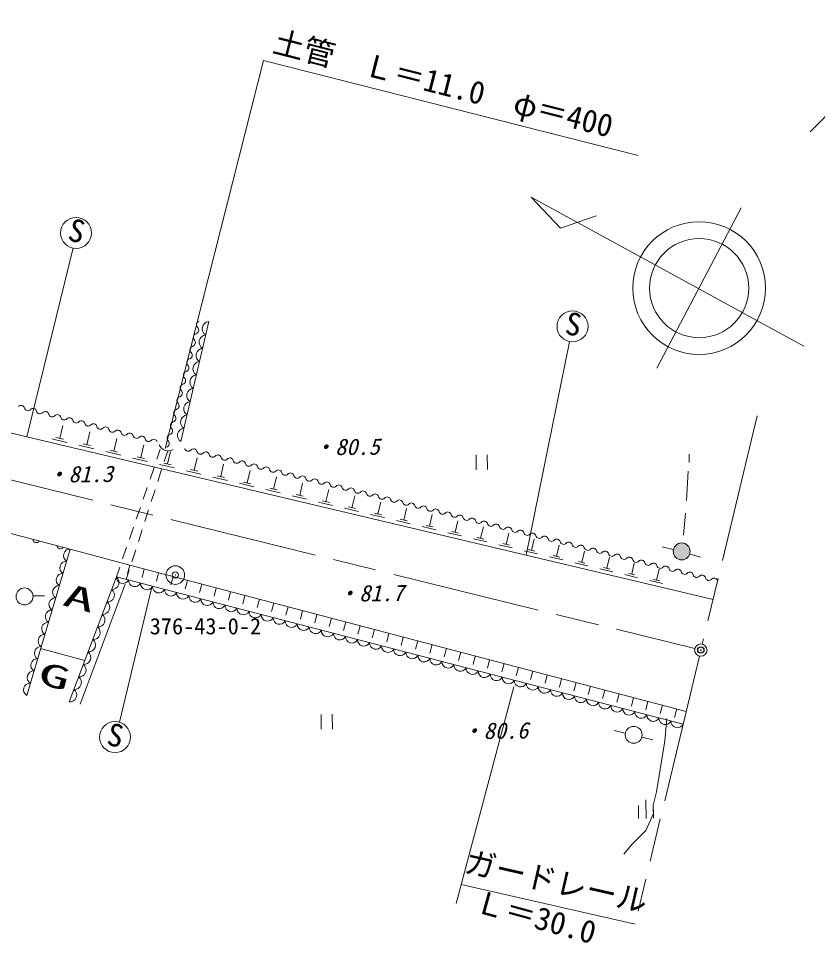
# Model space of a CAD drawing. Units: millimetres, scale not verified. Extents: x 40000 to 680000, y 20000 to 380000.
# Drawn here: x 206940 to 271373, y 245779 to 320395 of the extents above; entities that cross this region are included whole.
import ezdxf
from ezdxf.enums import TextEntityAlignment as Align

# ---------------------------------------------------------------- set-up
doc = ezdxf.new("R2010")
doc.units = ezdxf.units.MM
doc.header["$LTSCALE"] = 1000
doc.header["$PDMODE"] = 32
doc.header["$PDSIZE"] = 500
doc.linetypes.add('CHAIN', pattern=[18.5, 12, -1.5, 3.5, -1.5])
for name, color, linetype, lineweight in [('M-BGD', 7, 'Continuous', 13), ('M-BGD-EXST', 7, 'Continuous', 13), ('M-BMK', 2, 'CHAIN', 13), ('M-BMK-SRVR', 3, 'Continuous', 13), ('M-STR-HTXT', 7, 'Continuous', 13)]:
    doc.layers.add(name, color=color, linetype=linetype, lineweight=lineweight)
doc.layers.add('M-OTRS', color=6, linetype='Continuous')
doc.styles.add('ＭＳ ゴシック', font='')
doc.styles.get('ＭＳ ゴシック').set_extended_font_data('MS Gothic')

msp = doc.modelspace()

# ---------------------------------------------------------------- hatches: boundary and pattern name
at = {"layer": 'M-BGD-EXST'}
msp.add_hatch(color=256, dxfattribs=at).paths.add_polyline_path([(259759, 277582, -1), (261078, 277226, -1)])

# ---------------------------------------------------------------- linework, layer by layer
at = {"layer": 'M-BGD'}
for p, q in [((211337, 301883), (207599, 286660)), ((222285, 295946), (220038, 286263)), ((251373, 294300), (247872, 277114)), ((207599, 286660), (187625, 291497)), ((210268, 286529), (210514, 287567)), ((262948, 273540), (207599, 286660)), ((210574, 286457), (209963, 286601)), ((212453, 286010), (212697, 287040)), ((210835, 286201), (209615, 286490)), ((213016, 285684), (211804, 285972)), ((212756, 285938), (212150, 286081)), ((214629, 285492), (214872, 286515)), ((216797, 284977), (217038, 285993)), ((215188, 285169), (213985, 285455)), ((214930, 285421), (214329, 285564)), ((217096, 284907), (216498, 285048)), ((218100, 284836), (218371, 285624)), ((218694, 284669), (218942, 285439)), ((218956, 284464), (219195, 285473)), ((217352, 284656), (216157, 284940)), ((219507, 284146), (218321, 284427)), ((219252, 284394), (218659, 284534)), ((221106, 283953), (221344, 284954)), ((223248, 283444), (223484, 284438)), ((217546, 283229), (217872, 284174)), ((218172, 283051), (218479, 284003)), ((221653, 283637), (220476, 283916)), ((221401, 283883), (220812, 284023)), ((225382, 282937), (225616, 283924)), ((223791, 283130), (222622, 283407)), ((223541, 283375), (222956, 283513)), ((225921, 282625), (224760, 282900)), ((225672, 282868), (225092, 283006)), ((227507, 282432), (227739, 283411)), ((229623, 281929), (229854, 282901)), ((192865, 282335), (211119, 277597)), ((216993, 281621), (217318, 282567)), ((217650, 281434), (217957, 282385)), ((228042, 282123), (226890, 282396)), ((227795, 282364), (227219, 282500)), ((231731, 281428), (231960, 282393)), ((230155, 281622), (229011, 281893)), ((229909, 281861), (229337, 281997)), ((232259, 281123), (231123, 281392)), ((232015, 281361), (231448, 281495)), ((233831, 280929), (234058, 281887)), ((235923, 280432), (236148, 281383)), ((216439, 280014), (216765, 280959)), ((217128, 279816), (217435, 280767)), ((234355, 280626), (233228, 280893)), ((234113, 280862), (233550, 280996)), ((238006, 279937), (238230, 280881)), ((236443, 280131), (235324, 280397)), ((236203, 280365), (235643, 280498)), ((238522, 279638), (237411, 279902)), ((238284, 279871), (237729, 280002)), ((240081, 279443), (240303, 280380)), ((242148, 278952), (242368, 279882)), ((215886, 278407), (216211, 279352)), ((216606, 278198), (216913, 279149)), ((240593, 279148), (239491, 279409)), ((240357, 279378), (239806, 279509)), ((244207, 278463), (244425, 279386)), ((242656, 278659), (241562, 278918)), ((242422, 278887), (241874, 279017)), ((244711, 278171), (243625, 278429)), ((244478, 278399), (243935, 278527)), ((246257, 277976), (246474, 278892)), ((248299, 277490), (248515, 278399)), ((211119, 277597), (207604, 265797)), ((215921, 276294), (211119, 277597)), ((215332, 276799), (215658, 277745)), ((246758, 277686), (245680, 277942)), ((246527, 277912), (245988, 278040)), ((250334, 277007), (250548, 277909)), ((216084, 276580), (216391, 277532)), ((248796, 277203), (247727, 277457)), ((248567, 277427), (248032, 277554)), ((250827, 276722), (249765, 276973)), ((250599, 276944), (250068, 277070)), ((252360, 276525), (252572, 277421)), ((254378, 276046), (254589, 276934)), ((214833, 275349), (215104, 276137)), ((215921, 276294), (215743, 275617)), ((215921, 276294), (260778, 264499)), ((252849, 276242), (251796, 276492)), ((252623, 276463), (252097, 276588)), ((254640, 275984), (254117, 276108)), ((256388, 275568), (256597, 276450)), ((215621, 275144), (215869, 275914)), ((217081, 275989), (216903, 275312)), ((218242, 275684), (218064, 275007)), ((219402, 275379), (219224, 274702)), ((254864, 275765), (253818, 276013)), ((256870, 275289), (255833, 275535)), ((256648, 275506), (256129, 275629)), ((258391, 275092), (258598, 275967)), ((211915, 265097), (215551, 274775)), ((220563, 275074), (220385, 274397)), ((221723, 274768), (221545, 274091)), ((258869, 274816), (257839, 275060)), ((258648, 275031), (258133, 275153)), ((217691, 274510), (215091, 263624)), ((222884, 274463), (222706, 273786)), ((224044, 274158), (223866, 273481)), ((225205, 273853), (225027, 273176)), ((226366, 273548), (226188, 272871)), ((227526, 273243), (227348, 272566)), ((228687, 272937), (228509, 272260)), ((229847, 272632), (229669, 271955)), ((231008, 272327), (230830, 271650)), ((232168, 272022), (231990, 271345)), ((233329, 271717), (233151, 271040)), ((234489, 271412), (234311, 270735)), ((235650, 271106), (235472, 270429)), ((236811, 270801), (236632, 270124)), ((237971, 270496), (237793, 269819)), ((239132, 270191), (238954, 269514)), ((208727, 269567), (212288, 268601)), ((240292, 269886), (240114, 269209)), ((241453, 269581), (241275, 268904)), ((242613, 269275), (242435, 268598)), ((243774, 268970), (243596, 268293)), ((244934, 268665), (244756, 267988)), ((246095, 268360), (245917, 267683)), ((247255, 268055), (247077, 267378)), ((248416, 267749), (248238, 267072)), ((249577, 267444), (249399, 266767)), ((250737, 267139), (250559, 266462)), ((251898, 266834), (251720, 266157)), ((253058, 266529), (252880, 265852)), ((254219, 266224), (254041, 265547)), ((255379, 265918), (255201, 265241)), ((256540, 265613), (256362, 264936)), ((257700, 265308), (257522, 264631)), ((258861, 265003), (258683, 264326)), ((260021, 264698), (259843, 264021))]:
    msp.add_line(p, q, dxfattribs=at)
for points in [[(211031, 265265), (214833, 275349), (260530, 263464)], [(255764, 252986), (256409, 253763), (257524, 254899), (258140, 256274), (258134, 256930), (258396, 258014), (259069, 262128), (259228, 263927)]]:
    msp.add_lwpolyline(points, dxfattribs=at)
for centre, radius, start, end in [((221167, 295263), 305, 286.04281, 44.94553), ((221599, 295694), 305, 106.04281, 224.94553), ((222336, 295367), 581, 95.10314, 238.76793), ((221336, 294677), 305, 106.04281, 224.94553), ((222087, 294291), 581, 95.10314, 238.76793), ((220904, 294246), 305, 286.04281, 44.94553), ((220641, 293228), 305, 286.04281, 44.94553), ((221073, 293659), 305, 106.04281, 224.94553), ((221837, 293215), 581, 95.10314, 238.76793), ((220809, 292642), 305, 106.04281, 224.94553), ((221587, 292139), 581, 95.10314, 238.76793), ((220546, 291625), 305, 106.04281, 224.94553), ((220378, 292211), 305, 286.04281, 44.94553), ((220114, 291194), 305, 286.04281, 44.94553), ((221338, 291063), 581, 95.10314, 238.76793), ((219851, 290176), 305, 286.04281, 44.94553), ((220283, 290607), 305, 106.04281, 224.94553), ((221088, 289988), 581, 95.10314, 238.76793), ((220020, 289590), 305, 106.04281, 224.94553), ((207150, 288903), 285, 13.96664, 137.40069), ((207703, 289040), 285, 193.96664, 317.40069), ((208123, 288655), 285, 13.96664, 137.40069), ((219757, 288573), 305, 106.04281, 224.94553), ((219588, 289159), 305, 286.04281, 44.94553), ((220838, 288912), 581, 95.10314, 238.76793), ((208676, 288792), 285, 193.96664, 317.40069), ((209096, 288406), 285, 13.96664, 137.40069), ((209649, 288544), 285, 193.96664, 317.40069), ((210069, 288158), 285, 13.96664, 137.40069), ((210622, 288296), 285, 193.96664, 317.40069), ((211042, 287910), 285, 13.96664, 137.40069), ((219325, 288142), 305, 286.04281, 44.94553), ((220589, 287836), 581, 95.10314, 238.76793), ((211595, 288047), 285, 193.96664, 317.40069), ((212015, 287661), 285, 13.96664, 137.40069), ((212568, 287799), 285, 193.96664, 317.40069), ((212988, 287413), 285, 13.96664, 137.40069), ((213541, 287551), 285, 193.96664, 317.40069), ((213961, 287165), 285, 13.96664, 137.40069), ((219062, 287125), 305, 286.04281, 44.94553), ((219493, 287556), 305, 106.04281, 224.94553), ((220339, 286760), 581, 95.10314, 238.76793), ((214514, 287302), 285, 193.96664, 317.40069), ((214934, 286916), 285, 13.96664, 137.40069), ((215487, 287054), 285, 193.96664, 317.40069), ((215907, 286668), 285, 13.96664, 137.40069), ((216460, 286806), 285, 193.96664, 317.40069), ((216880, 286420), 285, 13.96664, 137.40069), ((219230, 286538), 305, 106.04281, 224.94553), ((217433, 286557), 285, 193.96664, 317.40069), ((217853, 286171), 285, 13.96664, 137.40069), ((219016, 286296), 781, 200.93572, 300.77894), ((218798, 286107), 305, 286.04281, 44.94553), ((220634, 285778), 286, 194.41355, 317.68466), ((221056, 285393), 286, 14.41355, 137.68466), ((221610, 285535), 286, 194.41355, 317.68466), ((222032, 285150), 286, 14.41355, 137.68466), ((222586, 285293), 286, 194.41355, 317.68466), ((223009, 284908), 286, 14.41355, 137.68466), ((223562, 285050), 286, 194.41355, 317.68466), ((223985, 284665), 286, 14.41355, 137.68466), ((224538, 284808), 286, 194.41355, 317.68466), ((224961, 284423), 286, 14.41355, 137.68466), ((225514, 284565), 286, 194.41355, 317.68466), ((225937, 284180), 286, 14.41355, 137.68466), ((226490, 284323), 286, 194.41355, 317.68466), ((226913, 283938), 286, 14.41355, 137.68466), ((227467, 284080), 286, 194.41355, 317.68466), ((227889, 283695), 286, 14.41355, 137.68466), ((228443, 283838), 286, 194.41355, 317.68466), ((228865, 283453), 286, 14.41355, 137.68466), ((229419, 283595), 286, 194.41355, 317.68466), ((229841, 283210), 286, 14.41355, 137.68466), ((230395, 283353), 286, 194.41355, 317.68466), ((230818, 282968), 286, 14.41355, 137.68466), ((231371, 283110), 286, 194.41355, 317.68466), ((231794, 282725), 286, 14.41355, 137.68466), ((232347, 282868), 286, 194.41355, 317.68466), ((232770, 282483), 286, 14.41355, 137.68466), ((233323, 282625), 286, 194.41355, 317.68466), ((233746, 282240), 286, 14.41355, 137.68466), ((234300, 282383), 286, 194.41355, 317.68466), ((234722, 281998), 286, 14.41355, 137.68466), ((235276, 282140), 286, 194.41355, 317.68466), ((235698, 281755), 286, 14.41355, 137.68466), ((236252, 281898), 286, 194.41355, 317.68466), ((236674, 281513), 286, 14.41355, 137.68466), ((237228, 281655), 286, 194.41355, 317.68466), ((237651, 281270), 286, 14.41355, 137.68466), ((238204, 281413), 286, 194.41355, 317.68466), ((238627, 281028), 286, 14.41355, 137.68466), ((239180, 281170), 286, 194.41355, 317.68466), ((239603, 280786), 286, 14.41355, 137.68466), ((240156, 280928), 286, 194.41355, 317.68466), ((240579, 280543), 286, 14.41355, 137.68466), ((241132, 280685), 286, 194.41355, 317.68466), ((241555, 280301), 286, 14.41355, 137.68466), ((242109, 280443), 286, 194.41355, 317.68466), ((242531, 280058), 286, 14.41355, 137.68466), ((243085, 280200), 286, 194.41355, 317.68466), ((243507, 279816), 286, 14.41355, 137.68466), ((244061, 279958), 286, 194.41355, 317.68466), ((244483, 279573), 286, 14.41355, 137.68466), ((245037, 279715), 286, 194.41355, 317.68466), ((245460, 279331), 286, 14.41355, 137.68466), ((246013, 279473), 286, 194.41355, 317.68466), ((246436, 279088), 286, 14.41355, 137.68466), ((246989, 279230), 286, 194.41355, 317.68466), ((247412, 278846), 286, 14.41355, 137.68466), ((208366, 278370), 256, 178.13211, 332.77134), ((247965, 278988), 286, 194.41355, 317.68466), ((248388, 278603), 286, 14.41355, 137.68466), ((248941, 278745), 286, 194.41355, 317.68466), ((249364, 278361), 286, 14.41355, 137.68466), ((249918, 278503), 286, 194.41355, 317.68466), ((250340, 278118), 286, 14.41355, 137.68466), ((210302, 277868), 256, 178.13211, 332.77134), ((211096, 277069), 529, 87.52621, 239.30004), ((250894, 278260), 286, 194.41355, 317.68466), ((251316, 277876), 286, 14.41355, 137.68466), ((251870, 278018), 286, 194.41355, 317.68466), ((252292, 277633), 286, 14.41355, 137.68466), ((252846, 277775), 286, 194.41355, 317.68466), ((253269, 277391), 286, 14.41355, 137.68466), ((253822, 277533), 286, 194.41355, 317.68466), ((254245, 277148), 286, 14.41355, 137.68466), ((254798, 277290), 286, 194.41355, 317.68466), ((255221, 276906), 286, 14.41355, 137.68466), ((255774, 277048), 286, 194.41355, 317.68466), ((256197, 276663), 286, 14.41355, 137.68466), ((210803, 276086), 529, 87.52621, 239.30004), ((256751, 276805), 286, 194.41355, 317.68466), ((257173, 276421), 286, 14.41355, 137.68466), ((257727, 276563), 286, 194.41355, 317.68466), ((258149, 276178), 286, 14.41355, 137.68466), ((258703, 276320), 286, 194.41355, 317.68466), ((259125, 275936), 286, 14.41355, 137.68466), ((210510, 275102), 529, 87.52621, 239.30004), ((214490, 274903), 563, 266.17004, 52.51668), ((215348, 275335), 515, 178.35869, 332.48257), ((259679, 276078), 286, 194.41355, 317.68466), ((260102, 275693), 286, 14.41355, 137.68466), ((260655, 275836), 286, 194.41355, 317.68466), ((261078, 275451), 286, 14.41355, 137.68466), ((261631, 275593), 286, 194.41355, 317.68466), ((262054, 275208), 286, 14.41355, 137.68466), ((210218, 274119), 529, 87.52621, 239.30004), ((216320, 275082), 515, 178.35869, 332.48257), ((217292, 274829), 515, 178.35869, 332.48257), ((218265, 274576), 515, 178.35869, 332.48257), ((262607, 275351), 286, 194.41355, 317.68466), ((263030, 274966), 286, 14.41355, 137.68466), ((214110, 273894), 563, 266.17004, 52.51668), ((219237, 274323), 515, 178.35869, 332.48257), ((220209, 274070), 515, 178.35869, 332.48257), ((209925, 273136), 529, 87.52621, 239.30004), ((213730, 272886), 563, 266.17004, 52.51668), ((221182, 273817), 515, 178.35869, 332.48257), ((222154, 273564), 515, 178.35869, 332.48257), ((223126, 273312), 515, 178.35869, 332.48257), ((209632, 272152), 529, 87.52621, 239.30004), ((224098, 273059), 515, 178.35869, 332.48257), ((225071, 272806), 515, 178.35869, 332.48257), ((226043, 272553), 515, 178.35869, 332.48257), ((209339, 271169), 529, 87.52621, 239.30004), ((213350, 271877), 563, 266.17004, 52.51668), ((227015, 272300), 515, 178.35869, 332.48257), ((227987, 272047), 515, 178.35869, 332.48257), ((228960, 271794), 515, 178.35869, 332.48257), ((212969, 270869), 563, 266.17004, 52.51668), ((229932, 271541), 515, 178.35869, 332.48257), ((230904, 271288), 515, 178.35869, 332.48257), ((231877, 271036), 515, 178.35869, 332.48257), ((209046, 270186), 529, 87.52621, 239.30004), ((212589, 269860), 563, 266.17004, 52.51668), ((232849, 270783), 515, 178.35869, 332.48257), ((233821, 270530), 515, 178.35869, 332.48257), ((234793, 270277), 515, 178.35869, 332.48257), ((208753, 269202), 529, 87.52621, 239.30004), ((235766, 270024), 515, 178.35869, 332.48257), ((236738, 269771), 515, 178.35869, 332.48257), ((237710, 269518), 515, 178.35869, 332.48257), ((208460, 268219), 529, 87.52621, 239.30004), ((212209, 268852), 563, 266.17004, 52.51668), ((238682, 269265), 515, 178.35869, 332.48257), ((239655, 269012), 515, 178.35869, 332.48257), ((240627, 268760), 515, 178.35869, 332.48257), ((211829, 267844), 563, 266.17004, 52.51668), ((241599, 268507), 515, 178.35869, 332.48257), ((242572, 268254), 515, 178.35869, 332.48257), ((243544, 268001), 515, 178.35869, 332.48257), ((208167, 267236), 529, 87.52621, 239.30004), ((211449, 266835), 563, 266.17004, 52.51668), ((244516, 267748), 515, 178.35869, 332.48257), ((245488, 267495), 515, 178.35869, 332.48257), ((246461, 267242), 515, 178.35869, 332.48257), ((207874, 266252), 529, 87.52621, 239.30004), ((247433, 266989), 515, 178.35869, 332.48257), ((248405, 266737), 515, 178.35869, 332.48257), ((249377, 266484), 515, 178.35869, 332.48257), ((211068, 265827), 563, 266.17004, 52.51668), ((250350, 266231), 515, 178.35869, 332.48257), ((251322, 265978), 515, 178.35869, 332.48257), ((252294, 265725), 515, 178.35869, 332.48257), ((253267, 265472), 515, 178.35869, 332.48257), ((254239, 265219), 515, 178.35869, 332.48257), ((255211, 264966), 515, 178.35869, 332.48257), ((256183, 264713), 515, 178.35869, 332.48257), ((257156, 264461), 515, 178.35869, 332.48257), ((258128, 264208), 515, 178.35869, 332.48257), ((259100, 263955), 515, 178.35869, 332.48257), ((260072, 263702), 515, 178.35869, 332.48257)]:
    msp.add_arc(centre, radius, start, end, dxfattribs=at)
at = {"layer": 'M-BGD-EXST'}
for p, q in [((243843, 285201), (243854, 284001)), ((244754, 284010), (244743, 285210)), ((261026, 285246), (261032, 284569)), ((260954, 283891), (260807, 281519)), ((260732, 280502), (260579, 278722)), ((259736, 277551), (258854, 277789)), ((261950, 276954), (261068, 277191)), ((208126, 273818), (209040, 273827)), ((231341, 264264), (231352, 263064)), ((232252, 263073), (232241, 264273)), ((255863, 262742), (254975, 262954)), ((258093, 262206), (257205, 262419)), ((256944, 255869), (256934, 256918)), ((257544, 255874), (257530, 257374)), ((258144, 255880), (258134, 256930))]:
    msp.add_line(p, q, dxfattribs=at)
for centre, radius in [((211578, 303096), 1250), ((251617, 295560), 1250), ((260419, 277404), 683), ((207429, 273775), 683), ((214722, 262430), 1250), ((256550, 262614), 683)]:
    msp.add_circle(centre, radius, dxfattribs=at)
at = {"layer": 'M-BMK'}
for p, q in [((286727, 327525), (270788, 311256)), ((165346, 293262), (261480, 269567)), ((266500, 288346), (262082, 269934)), ((261849, 268961), (256910, 248381))]:
    msp.add_line(p, q, dxfattribs=at)
at = {"layer": 'M-BMK-SRVR'}
for p, q in [((270277, 293960), (248281, 305986)), ((248281, 305986), (250652, 303487)), ((250652, 303487), (253536, 304482)), ((258429, 292178), (265215, 305116))]:
    msp.add_line(p, q, dxfattribs=at)
for centre, radius in [((261828, 298649), 5351), ((261828, 298649), 4000), ((219584, 275499), 750), ((261965, 269448), 500)]:
    msp.add_circle(centre, radius, dxfattribs=at)
msp.add_point((219584, 275499), dxfattribs=at)
at = {"layer": 'M-OTRS'}
msp.add_point((261965, 269448), dxfattribs=at)
at = {"layer": 'M-STR-HTXT'}
for p, q in [((218771, 285696), (226690, 317014)), ((226690, 317014), (256905, 309339)), ((246893, 266486), (242230, 249000)), ((242640, 250528), (256659, 247333))]:
    msp.add_line(p, q, dxfattribs=at)

# ---------------------------------------------------------------- texts
at = {"layer": 'M-BGD-EXST', "style": 'ＭＳ ゴシック'}
for rotation, p in [(345.755, (210673, 302004)), (349.623, (250820, 294413)), (348.56, (213855, 261271))]:
    msp.add_text('S', height=1833, rotation=rotation, dxfattribs=at).set_placement(p, align=Align.BOTTOM_LEFT)
at = {"layer": 'M-BGD-EXST', "style": 'ＭＳ ゴシック', "oblique": 15}
for s, p in [('・80.5', (230684, 284760)), ('・81.3', (209179, 282562)), ('・81.7', (232621, 272958)), ('・80.6', (242659, 261865))]:
    msp.add_text(s, height=1320, rotation=0.538, dxfattribs=at).set_placement(p, align=Align.BOTTOM_LEFT)
at = {"layer": 'M-BGD-EXST', "style": 'ＭＳ ゴシック', "width": 2}
for s, p in [('A', (210260, 272561)), ('G', (208255, 266248))]:
    msp.add_text(s, height=1833, rotation=344.934, dxfattribs=at).set_placement(p, align=Align.BOTTOM_LEFT)
at = {"layer": 'M-BMK-SRVR', "style": 'ＭＳ ゴシック'}
msp.add_text('376-43-0-2', height=1320, dxfattribs=at).set_placement((217521, 272035), align=Align.TOP_LEFT)
at = {"layer": 'M-STR-HTXT', "style": 'ＭＳ ゴシック'}
for s, rotation, p in [('土管\u3000Ｌ＝11.0\u3000φ＝400', 345.747, (227202, 317177)), ('ガードレール', 347.161, (242670, 251020)), ('Ｌ＝30.0', 344.627, (243436, 247838))]:
    msp.add_text(s, height=1833, rotation=rotation, dxfattribs=at).set_placement(p, align=Align.BOTTOM_LEFT)

doc.saveas('drawing.dxf')
